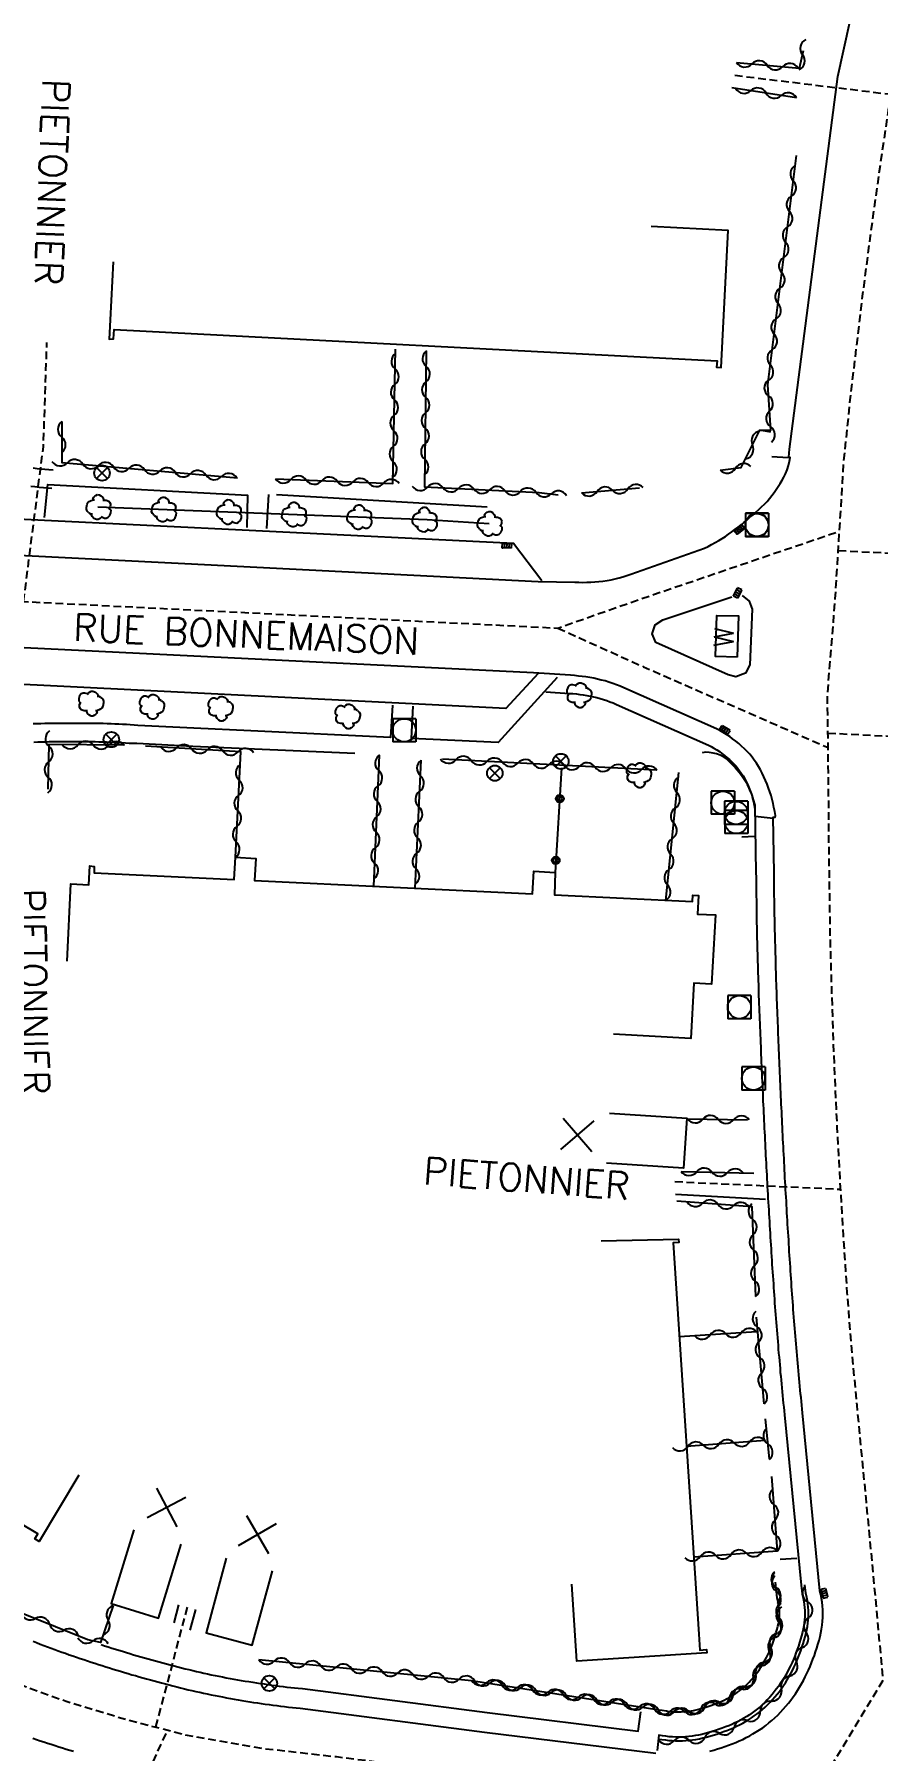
# Model space of a CAD drawing. Header units: millimetres. Extents: x 79000 to 80002, y 144000 to 145000.
# Drawn here: x 79282.9 to 79337.4, y 144671.1 to 144782 of the extents above; entities that cross this region are included whole.
import ezdxf
from ezdxf.enums import TextEntityAlignment as Align

# ---------------------------------------------------------------- set-up
doc = ezdxf.new("R2010")
doc.units = ezdxf.units.MM
doc.linetypes.add('DASHED', pattern=[0.75, 0.5, -0.25])
doc.layers.get('0').update_dxf_attribs({"linetype": 'CONTINUOUS'})
for name, color, linetype in [('W0001', 6, 'DASHED'), ('W0008', 7, 'CONTINUOUS'), ('W0100', 7, 'CONTINUOUS'), ('W0300', 7, 'CONTINUOUS'), ('W0302', 3, 'CONTINUOUS'), ('W0310', 3, 'CONTINUOUS'), ('W0322', 7, 'CONTINUOUS'), ('W0400', 7, 'CONTINUOUS'), ('W0420', 7, 'CONTINUOUS'), ('W0469', 7, 'CONTINUOUS'), ('W0984', 7, 'CONTINUOUS'), ('W0989', 7, 'CONTINUOUS'), ('W0991', 7, 'CONTINUOUS')]:
    doc.layers.add(name, color=color, linetype=linetype)
doc.styles.get("Standard").update_dxf_attribs({"font": 'romans.shx', "width": 0.85})

# ---------------------------------------------------------------- blocks, each defined once
blk = doc.blocks.new('T400')
for p, q in [((-0.15, 0.3), (0.15, 0.3)), ((-0.15, -0.25), (-0.15, 0.3)), ((-0.15, 0.15), (0.15, 0.15)), ((-0.15, 0), (0.15, 0)), ((0.15, 0.3), (0.15, -0.25)), ((-0.15, -0.15), (0.15, -0.15)), ((-0.15, -0.25), (-0.15, -0.3)), ((-0.15, -0.3), (0.15, -0.3)), ((0.15, -0.3), (0.15, -0.25))]:
    blk.add_line(p, q)
blk = doc.blocks.new('T420')
for p, q in [((0.75, 0.75), (-0.75, 0.75)), ((-0.75, 0.75), (-0.75, -0.75)), ((0.75, 0.75), (0.75, -0.75)), ((0.75, -0.75), (-0.75, -0.75))]:
    blk.add_line(p, q)
blk.add_ellipse((0, 0), major_axis=(-0.53, 0.53), ratio=1, start_param=3.926991, end_param=10.210176)
blk = doc.blocks.new('T300')
for p, q in [((-0.8, 0.51), (-0.86, 0.34)), ((-0.86, 0.34), (-0.86, 0.17)), ((-0.86, 0.17), (-0.74, 0.06)), ((-0.69, 0.63), (-0.8, 0.51)), ((-0.8, -0.06), (-0.74, 0.06)), ((-0.74, 0.06), (-0.69, 0.11)), ((-0.57, 0.69), (-0.69, 0.63)), ((-0.46, 0.69), (-0.57, 0.69)), ((-0.29, 0.63), (-0.46, 0.69)), ((-0.29, 0.63), (-0.17, 0.74)), ((-0.23, 0.57), (-0.29, 0.63)), ((-0.17, 0.74), (-0.06, 0.8)), ((-0.06, 0.8), (0.06, 0.8)), ((0.06, 0.8), (0.23, 0.74)), ((0.23, 0.74), (0.34, 0.63)), ((0.34, 0.63), (0.4, 0.51)), ((0.46, 0.46), (0.34, 0.46)), ((0.4, 0.51), (0.4, 0.46)), ((0.57, 0.4), (0.46, 0.46)), ((0.57, 0.4), (0.69, 0.29)), ((0.69, 0.29), (0.74, 0.17)), ((0.74, 0.06), (0.69, -0.17)), ((0.74, 0.17), (0.74, 0.06)), ((-0.8, -0.17), (-0.8, -0.06)), ((-0.8, -0.23), (-0.8, -0.17)), ((-0.74, -0.34), (-0.8, -0.23)), ((-0.69, -0.4), (-0.74, -0.34)), ((-0.51, -0.46), (-0.69, -0.4)), ((-0.4, -0.46), (-0.51, -0.46)), ((-0.4, -0.46), (-0.34, -0.46)), ((-0.34, -0.46), (-0.34, -0.4)), ((-0.34, -0.51), (-0.34, -0.46)), ((-0.29, -0.63), (-0.34, -0.51)), ((-0.17, -0.74), (-0.29, -0.63)), ((-0.06, -0.8), (-0.17, -0.74)), ((0.06, -0.8), (-0.06, -0.8)), ((0.17, -0.74), (0.06, -0.8)), ((0.23, -0.69), (0.17, -0.74)), ((0.29, -0.46), (0.23, -0.46)), ((0.29, -0.63), (0.23, -0.69)), ((0.46, -0.4), (0.29, -0.46)), ((0.34, -0.51), (0.29, -0.63)), ((0.34, -0.51), (0.34, -0.46)), ((0.57, -0.34), (0.46, -0.4)), ((0.63, -0.29), (0.57, -0.34)), ((0.69, -0.17), (0.63, -0.29))]:
    blk.add_line(p, q)
blk = doc.blocks.new('t310o')
at = {"color": 0, "linetype": 'Continuous'}
for centre, start, end in [((-0.5, 0.38), 216.8699, 323.1304), ((0.5, -0.37), 36.8699, 143.1303)]:
    blk.add_arc(centre, 0.625, start, end, dxfattribs=at)
blk = doc.blocks.new('t322o')
at = {"color": 0, "linetype": 'Continuous'}
for radius in [0.25, 0.15]:
    blk.add_circle((0, 0), radius, dxfattribs=at)
blk = doc.blocks.new('t991o')
at = {"color": 0, "linetype": 'Continuous'}
for p, q in [((-1, 1), (1, -1)), ((-1, -1), (1, 1))]:
    blk.add_line(p, q, dxfattribs=at)
blk = doc.blocks.new('T469')
at = {"color": 0, "linetype": 'Continuous', "flags": 128}
for points in [[(-0.35, 0.35), (0.35, -0.35)], [(-0.35, -0.35), (0.35, 0.35)]]:
    blk.add_lwpolyline(points, dxfattribs=at)
at = {"color": 0, "linetype": 'Continuous'}
blk.add_circle((0, 0), 0.5, dxfattribs=at)

msp = doc.modelspace()

# ---------------------------------------------------------------- linework, layer by layer
at = {"layer": 'W0001', "flags": 128}
for points in [[(79332.55, 144666.84), (79302.42, 144670.69), (79297.67, 144671.22), (79292.64, 144672.11), (79288.87, 144673.08), (79284.94, 144674.27), (79281.65, 144675.47), (79277.13, 144677.44), (79273.36, 144679.48), (79268.93, 144682.32), (79264.32, 144685.59), (79261.35, 144687.92), (79259.1, 144689.88), (79256.87, 144691.99), (79254.14, 144694.82), (79251.93, 144697.77), (79250.84, 144699.29), (79249.49, 144701.21), (79247.09, 144705.63), (79245.5, 144708.74), (79244.31, 144711.27), (79243.29, 144713.6), (79241.87, 144717.02), (79240.58, 144720.4), (79239.5, 144723.53), (79238.72, 144726.04), (79237.77, 144729.69), (79237.1, 144734.04), (79236.6, 144737.91), (79236.29, 144741.6), (79236.31, 144748.15), (79236.83, 144755.13), (79237.74, 144759.95), (79240.23, 144768.73), (79243.23, 144776.11), (79246.73, 144783.05), (79250.17, 144788.94), (79255.44, 144795.68), (79261.07, 144800.67), (79265.38, 144803.61), (79268.8, 144805.68), (79273, 144807.93), (79278.29, 144810.45), (79283.18, 144812.42), (79286.99, 144813.67), (79289.96, 144814.49), (79293.56, 144815.35), (79296.29, 144815.88), (79300.04, 144816.46), (79303.15, 144816.83), (79310.09, 144817.55)], [(79347.16, 144651.29), (79347.56, 144646.41), (79347.56, 144646.33), (79347.55, 144646.13), (79347.55, 144645.93), (79347.54, 144645.74), (79347.53, 144645.54), (79347.51, 144645.35), (79347.49, 144645.15), (79347.47, 144644.96), (79347.45, 144644.76), (79347.42, 144644.57), (79347.39, 144644.37), (79347.35, 144644.17), (79347.31, 144643.96), (79347.27, 144643.74), (79347.23, 144643.54), (79347.19, 144643.34), (79347.14, 144643.16), (79347.1, 144642.99), (79347.05, 144642.83), (79347.01, 144642.68), (79346.96, 144642.54), (79346.91, 144642.4), (79346.86, 144642.28), (79346.81, 144642.16), (79346.74, 144642.02), (79346.67, 144641.88), (79346.6, 144641.74), (79346.52, 144641.61), (79346.44, 144641.48), (79346.35, 144641.35), (79346.26, 144641.22), (79346.17, 144641.09), (79346.07, 144640.97), (79345.97, 144640.85), (79345.87, 144640.73), (79345.65, 144640.49), (79344.34, 144638.86), (79344.18, 144638.67), (79343.95, 144638.38), (79343.72, 144638.07), (79343.51, 144637.76), (79343.31, 144637.45), (79343.12, 144637.12), (79342.94, 144636.79), (79342.78, 144636.45), (79342.63, 144636.1), (79342.49, 144635.75), (79342.36, 144635.39), (79342.25, 144635.03), (79342.14, 144634.63), (79342.06, 144634.23), (79341.98, 144633.81), (79341.93, 144633.4), (79341.85, 144632.35), (79341.71, 144632.95), (79341.61, 144633.31), (79341.49, 144633.67), (79341.37, 144634.02), (79341.23, 144634.37), (79341.08, 144634.71), (79340.91, 144635.05), (79340.74, 144635.38), (79340.55, 144635.7), (79340.35, 144636.01), (79340.15, 144636.32), (79339.93, 144636.61), (79339.71, 144636.9), (79339.47, 144637.18), (79339.22, 144637.46), (79338.97, 144637.72), (79338.71, 144637.98), (79338.43, 144638.23), (79338.25, 144638.38), (79336.81, 144639.71), (79336.64, 144639.87), (79336.5, 144640), (79336.36, 144640.14), (79336.22, 144640.28), (79336.09, 144640.42), (79335.96, 144640.57), (79335.83, 144640.71), (79335.71, 144640.86), (79335.58, 144641.01), (79335.46, 144641.17), (79335.35, 144641.32), (79335.23, 144641.49), (79335.11, 144641.65), (79335, 144641.82), (79334.89, 144641.99), (79334.79, 144642.15), (79334.69, 144642.31), (79334.6, 144642.46), (79334.52, 144642.62), (79334.44, 144642.77), (79334.37, 144642.91), (79334.3, 144643.06), (79334.24, 144643.2), (79334.19, 144643.34), (79334.13, 144643.49), (79334.09, 144643.63), (79334.04, 144643.78), (79334, 144643.93), (79333.96, 144644.08), (79333.93, 144644.23), (79333.9, 144644.39), (79333.87, 144644.54), (79333.85, 144644.69), (79333.83, 144644.85), (79333.81, 144645), (79333.79, 144645.25), (79332.35, 144659.53), (79332.36, 144665.3), (79332.5, 144666.68), (79332.77, 144667.47), (79333.07, 144667.97), (79333.61, 144668.81), (79337.74, 144675.65), (79337.11, 144682.43), (79336.63, 144687.43), (79336.05, 144693.43), (79335.67, 144697.46), (79335.42, 144700.71), (79335.17, 144704.4), (79334.96, 144707.9), (79334.77, 144711.4), (79334.52, 144716.97), (79334.32, 144723.66), (79334.22, 144730.77), (79334.22, 144732.12), (79334.14, 144739.35), (79334.64, 144745.54), (79335.19, 144754.35), (79335.61, 144758.41), (79336.41, 144765.11), (79336.92, 144769.02), (79337.56, 144773.62), (79338.19, 144777.84), (79338.87, 144781.38), (79340.12, 144787.09), (79341.61, 144793.03)], [(79328.16, 144779.39), (79338.25, 144778.16)], [(79282.19, 144745.37), (79283.47, 144755.38), (79283.7, 144762.12)], [(79236.31, 144747.65), (79316.71, 144743.66), (79322.9, 144745.83), (79334.92, 144749.92)], [(79334.17, 144736.87), (79370.04, 144735.12), (79371.41, 144735.08), (79373, 144735.5), (79374.08, 144736.1), (79375.2, 144737.06), (79376.01, 144738.1), (79376.45, 144739.05), (79376.72, 144740.25), (79376.76, 144741.09), (79376.63, 144742.2), (79376.24, 144743.36), (79375.69, 144744.36), (79374.86, 144745.34), (79373.68, 144746.14), (79372.48, 144746.58), (79371.03, 144746.88), (79369.51, 144746.92), (79334.84, 144748.65)], [(79316.71, 144743.66), (79322.24, 144741.16), (79334.18, 144735.93)], [(79324.28, 144707.88), (79334.99, 144707.39)], [(79292.76, 144680.37), (79290.71, 144672.6)], [(79283.95, 144656.09), (79291.49, 144672.4)]]:
    msp.add_lwpolyline(points, dxfattribs=at)
at = {"layer": 'W0008', "flags": 128}
for points in [[(79246.67, 144750.13), (79292.6, 144747.84), (79315.44, 144746.67), (79317.81, 144746.63), (79318.07, 144746.62), (79318.33, 144746.61), (79318.59, 144746.62), (79318.85, 144746.63), (79319.11, 144746.64), (79319.37, 144746.67), (79319.63, 144746.7), (79319.89, 144746.74), (79320.15, 144746.78), (79320.41, 144746.84), (79320.67, 144746.9), (79320.92, 144746.97), (79321.17, 144747.06), (79321.42, 144747.15), (79326.18, 144748.82), (79326.42, 144748.93), (79326.65, 144749.05), (79326.89, 144749.18), (79327.11, 144749.31), (79327.33, 144749.44), (79327.54, 144749.58), (79327.75, 144749.73), (79327.95, 144749.88), (79328.16, 144750.03), (79328.36, 144750.18), (79328.55, 144750.34), (79328.75, 144750.5), (79328.94, 144750.66), (79329.13, 144750.82), (79329.33, 144750.98), (79329.51, 144751.15), (79329.7, 144751.32), (79329.88, 144751.49), (79330.06, 144751.67), (79330.23, 144751.85), (79330.4, 144752.04), (79330.55, 144752.23), (79330.69, 144752.42), (79330.83, 144752.61), (79330.96, 144752.8), (79331.08, 144753), (79331.2, 144753.21), (79331.31, 144753.42), (79331.42, 144753.63), (79331.53, 144753.89), (79331.62, 144754.17), (79331.69, 144754.45), (79331.73, 144754.69), (79331.64, 144754.7), (79331.68, 144755.22), (79334.81, 144779.31), (79337.13, 144789.86)], [(79330.48, 144756.33), (79329.77, 144756.44)], [(79284.09, 144753.86), (79283.83, 144753.88), (79283.57, 144753.9), (79283.32, 144753.93), (79283.06, 144753.96), (79282.8, 144753.99)], [(79331.6, 144754.67), (79330.54, 144754.72)], [(79282.65, 144752.83), (79282.92, 144752.8), (79283.2, 144752.77), (79283.47, 144752.75), (79283.74, 144752.72), (79284.01, 144752.7)], [(79283.55, 144750.8), (79283.75, 144752.93), (79296.66, 144752.24), (79296.62, 144750.15)], [(79248.69, 144752.35), (79283.1, 144750.66), (79297.19, 144749.96), (79313.84, 144749.14), (79315.67, 144746.74)], [(79297.91, 144750.1), (79298.04, 144752.29)], [(79298.54, 144752.29), (79312.15, 144751.49)], [(79328.62, 144745.77), (79329.07, 144745.4), (79329.26, 144744.88), (79329.13, 144741.29), (79328.84, 144740.75), (79328.22, 144740.51), (79327.73, 144740.64), (79323.05, 144742.72), (79322.8, 144743.29), (79323.01, 144743.87), (79323.5, 144744.2), (79327.96, 144745.67)], [(79326.54, 144671.07), (79326.79, 144671.14), (79327.03, 144671.21), (79327.27, 144671.29), (79327.51, 144671.37), (79327.74, 144671.45), (79327.98, 144671.54), (79328.21, 144671.63), (79328.44, 144671.73), (79328.66, 144671.83), (79328.89, 144671.94), (79329.11, 144672.06), (79329.32, 144672.18), (79329.53, 144672.31), (79329.74, 144672.44), (79329.95, 144672.58), (79330.15, 144672.73), (79330.35, 144672.89), (79330.55, 144673.05), (79330.74, 144673.22), (79330.92, 144673.4), (79331.1, 144673.58), (79331.28, 144673.77), (79331.45, 144673.97), (79331.61, 144674.17), (79331.77, 144674.37), (79331.92, 144674.57), (79332.06, 144674.78), (79332.2, 144674.99), (79332.33, 144675.2), (79332.46, 144675.42), (79332.58, 144675.63), (79332.7, 144675.86), (79332.81, 144676.08), (79332.91, 144676.31), (79333.02, 144676.54), (79333.11, 144676.77), (79333.2, 144677.01), (79333.29, 144677.25), (79333.37, 144677.49), (79333.45, 144677.73), (79333.52, 144677.97), (79333.59, 144678.22), (79333.66, 144678.47), (79333.71, 144678.72), (79333.76, 144678.96), (79333.8, 144679.21), (79333.82, 144679.46), (79333.84, 144679.71), (79333.84, 144679.95), (79333.84, 144680.2), (79333.82, 144680.45), (79333.79, 144680.69), (79333.76, 144680.94), (79333.71, 144681.19), (79333.65, 144681.43), (79332.53, 144692.93), (79332.5, 144693.18), (79332.48, 144693.42), (79332.45, 144693.67), (79332.43, 144693.92), (79332.4, 144694.17), (79332.38, 144694.41), (79332.35, 144694.66), (79332.33, 144694.91), (79332.31, 144695.16), (79332.28, 144695.4), (79332.26, 144695.65), (79332.24, 144695.9), (79332.22, 144696.15), (79332.19, 144696.39), (79332.17, 144696.64), (79332.15, 144696.89), (79332.13, 144697.14), (79332.11, 144697.39), (79332.09, 144697.63), (79332.07, 144697.88), (79332.05, 144698.13), (79332.03, 144698.38), (79332.01, 144698.63), (79331.99, 144698.87), (79331.97, 144699.12), (79331.95, 144699.37), (79331.93, 144699.62), (79331.91, 144699.87), (79331.89, 144700.11), (79331.88, 144700.36), (79331.86, 144700.61), (79331.84, 144700.86), (79331.82, 144701.11), (79331.81, 144701.36), (79331.79, 144701.61), (79331.77, 144701.86), (79331.75, 144702.11), (79331.74, 144702.36), (79331.72, 144702.61), (79331.71, 144702.86), (79331.69, 144703.11), (79331.67, 144703.36), (79331.66, 144703.61), (79331.64, 144703.86), (79331.63, 144704.11), (79331.61, 144704.36), (79331.59, 144704.61), (79331.58, 144704.86), (79331.56, 144705.12), (79331.55, 144705.37), (79331.53, 144705.62), (79331.52, 144705.87), (79331.51, 144706.12), (79331.49, 144706.37), (79331.48, 144706.62), (79331.46, 144706.87), (79331.45, 144707.12), (79331.43, 144707.37), (79331.42, 144707.62), (79331.41, 144707.87), (79331.39, 144708.12), (79331.38, 144708.38), (79331.37, 144708.63), (79331.35, 144708.88), (79331.34, 144709.13), (79331.33, 144709.38), (79331.31, 144709.63), (79331.3, 144709.88), (79331.29, 144710.13), (79331.27, 144710.38), (79331.26, 144710.63), (79331.25, 144710.88), (79331.24, 144711.13), (79331.23, 144711.39), (79331.21, 144711.64), (79331.2, 144711.89), (79331.19, 144712.14), (79331.18, 144712.39), (79331.17, 144712.64), (79331.15, 144712.89), (79331.14, 144713.14), (79331.13, 144713.39), (79331.12, 144713.64), (79331.11, 144713.89), (79331.1, 144714.15), (79331.09, 144714.4), (79331.08, 144714.65), (79331.06, 144714.9), (79331.05, 144715.15), (79331.04, 144715.4), (79331.03, 144715.65), (79331.02, 144715.9), (79331.01, 144716.15), (79331, 144716.4), (79330.99, 144716.65), (79330.98, 144716.91), (79330.97, 144717.16), (79330.96, 144717.41), (79330.95, 144717.66), (79330.94, 144717.91), (79330.93, 144718.16), (79330.92, 144718.41), (79330.91, 144718.66), (79330.9, 144718.91), (79330.89, 144719.16), (79330.88, 144719.42), (79330.87, 144719.66), (79330.87, 144719.91), (79330.86, 144720.16), (79330.85, 144720.41), (79330.84, 144720.65), (79330.83, 144720.9), (79330.82, 144721.15), (79330.82, 144721.4), (79330.81, 144721.64), (79330.8, 144721.89), (79330.79, 144722.14), (79330.79, 144722.39), (79330.78, 144722.63), (79330.77, 144722.88), (79330.77, 144723.13), (79330.76, 144723.38), (79330.76, 144723.62), (79330.75, 144723.87), (79330.74, 144724.12), (79330.74, 144724.37), (79330.73, 144724.61), (79330.73, 144724.86), (79330.72, 144725.11), (79330.72, 144725.36), (79330.72, 144725.6), (79330.71, 144725.85), (79330.71, 144726.1), (79330.7, 144726.35), (79330.7, 144726.59), (79330.7, 144726.84), (79330.69, 144727.09), (79330.69, 144727.34), (79330.69, 144727.58), (79330.69, 144727.83), (79330.62, 144731.43), (79330.76, 144731.44), (79330.77, 144731.55), (79330.73, 144731.81), (79330.68, 144732.07), (79330.62, 144732.32), (79330.56, 144732.57), (79330.49, 144732.83), (79330.41, 144733.07), (79330.32, 144733.32), (79330.23, 144733.57), (79330.13, 144733.81), (79330.03, 144734.05), (79329.91, 144734.29), (79329.8, 144734.5), (79329.68, 144734.72), (79329.55, 144734.92), (79329.41, 144735.12), (79329.27, 144735.32), (79329.11, 144735.5), (79328.94, 144735.68), (79328.77, 144735.86), (79328.59, 144736.03), (79328.4, 144736.19), (79328.21, 144736.35), (79328.01, 144736.5), (79327.82, 144736.64), (79327.61, 144736.78), (79327.4, 144736.91), (79327.19, 144737.03), (79326.97, 144737.15), (79320.97, 144739.8), (79320.74, 144739.9), (79320.5, 144739.99), (79320.26, 144740.08), (79320.01, 144740.16), (79319.77, 144740.24), (79319.52, 144740.3), (79319.27, 144740.36), (79319.03, 144740.41), (79318.78, 144740.46), (79318.53, 144740.5), (79318.29, 144740.53), (79318.04, 144740.56), (79317.79, 144740.59), (79317.54, 144740.61), (79315.13, 144740.77), (79246.22, 144744.14)], [(79315.44, 144740.72), (79313.36, 144738.47), (79247.97, 144741.71)], [(79316.67, 144740.46), (79312.85, 144736.27), (79307.26, 144736.53), (79307.36, 144738.61)], [(79306.02, 144738.68), (79305.9, 144736.59), (79296.87, 144737.02), (79293.18, 144737.19), (79289.58, 144737.37), (79289.33, 144737.39), (79289.08, 144737.4), (79288.83, 144737.42), (79288.58, 144737.43), (79288.34, 144737.44), (79288.09, 144737.45), (79287.84, 144737.46), (79287.59, 144737.47), (79287.34, 144737.48), (79287.09, 144737.48), (79286.84, 144737.49), (79286.59, 144737.49), (79286.34, 144737.5), (79286.09, 144737.5), (79285.85, 144737.5), (79285.59, 144737.5), (79285.34, 144737.5), (79285.08, 144737.5), (79284.83, 144737.5), (79284.58, 144737.5), (79284.32, 144737.5), (79284.07, 144737.49), (79283.81, 144737.49), (79283.56, 144737.48), (79283.31, 144737.47), (79283.05, 144737.47), (79282.8, 144737.46)], [(79282.85, 144736.29), (79283.1, 144736.3), (79283.34, 144736.3), (79283.59, 144736.31), (79283.84, 144736.32), (79284.09, 144736.32), (79284.34, 144736.33), (79284.59, 144736.33), (79284.84, 144736.33), (79285.09, 144736.33), (79285.34, 144736.33), (79285.59, 144736.33), (79285.84, 144736.33), (79286.08, 144736.33), (79286.33, 144736.33), (79286.57, 144736.32), (79286.82, 144736.32), (79287.06, 144736.31), (79287.31, 144736.31), (79287.55, 144736.3), (79287.8, 144736.29), (79288.04, 144736.28), (79288.28, 144736.27), (79288.53, 144736.26), (79288.77, 144736.25), (79289.02, 144736.23), (79289.26, 144736.22), (79289.51, 144736.21), (79293.12, 144736.02), (79303.59, 144735.58)], [(79330.62, 144731.35), (79329.46, 144731.48), (79329.47, 144731.71), (79329.46, 144731.95), (79329.42, 144732.18), (79329.38, 144732.42), (79329.32, 144732.65), (79329.26, 144732.88), (79329.17, 144733.1), (79329.08, 144733.32), (79328.97, 144733.54), (79328.85, 144733.74), (79328.72, 144733.94), (79328.58, 144734.13), (79328.43, 144734.32), (79328.27, 144734.5), (79328.12, 144734.69), (79327.96, 144734.87), (79327.79, 144735.04), (79327.62, 144735.2), (79327.42, 144735.34), (79327.2, 144735.45), (79326.97, 144735.53), (79326.74, 144735.58), (79326.5, 144735.62), (79326.27, 144735.63), (79326.04, 144735.59)], [(79329.43, 144730.19), (79328.61, 144730.15)], [(79330.13, 144706.72), (79324.32, 144707.05)], [(79331.09, 144683.47), (79332.16, 144683.55)], [(79292.2, 144680.52), (79291.9, 144679.37)], [(79292.96, 144678.89), (79293.31, 144680.23)], [(79282.8, 144678.17), (79283.03, 144678.08), (79283.27, 144677.99), (79283.5, 144677.9), (79283.73, 144677.81), (79283.97, 144677.72), (79284.2, 144677.64), (79284.43, 144677.55), (79284.67, 144677.47), (79284.9, 144677.39), (79285.14, 144677.3), (79285.37, 144677.22), (79285.61, 144677.14), (79285.85, 144677.06), (79286.08, 144676.98), (79286.32, 144676.9), (79286.56, 144676.82), (79286.79, 144676.75), (79287.03, 144676.67), (79287.27, 144676.6), (79287.51, 144676.52), (79287.74, 144676.45), (79287.98, 144676.37), (79288.22, 144676.3), (79288.46, 144676.23), (79288.7, 144676.16), (79288.94, 144676.09), (79289.18, 144676.01), (79289.42, 144675.95), (79289.66, 144675.88), (79289.9, 144675.81), (79290.14, 144675.74), (79290.38, 144675.67), (79290.62, 144675.61), (79290.86, 144675.54), (79291.1, 144675.48), (79291.35, 144675.41), (79291.59, 144675.35), (79291.84, 144675.28), (79292.09, 144675.22), (79292.33, 144675.16), (79292.58, 144675.1), (79292.82, 144675.04), (79293.07, 144674.98), (79293.32, 144674.93), (79293.57, 144674.87), (79293.81, 144674.82), (79294.06, 144674.77), (79294.31, 144674.71), (79294.56, 144674.66), (79294.8, 144674.61), (79295.05, 144674.57), (79295.3, 144674.52), (79295.55, 144674.47), (79295.8, 144674.43), (79296.05, 144674.39), (79296.3, 144674.34), (79296.55, 144674.3), (79296.8, 144674.26), (79297.05, 144674.22), (79297.3, 144674.18), (79297.55, 144674.15), (79297.8, 144674.11), (79298.05, 144674.08), (79298.3, 144674.04), (79298.55, 144674.01), (79298.8, 144673.98), (79299.06, 144673.95), (79299.31, 144673.92), (79299.56, 144673.89), (79299.81, 144673.87), (79300.07, 144673.84), (79311.98, 144672.3), (79323.04, 144670.94)], [(79287.21, 144677.95), (79287.42, 144677.88), (79287.65, 144677.81), (79287.89, 144677.73), (79288.12, 144677.66), (79288.35, 144677.59), (79288.59, 144677.52), (79288.83, 144677.44), (79289.06, 144677.37), (79289.3, 144677.3), (79289.53, 144677.23), (79289.77, 144677.17), (79290.01, 144677.1), (79290.24, 144677.03), (79290.48, 144676.96), (79290.72, 144676.9), (79290.96, 144676.83), (79291.19, 144676.77), (79291.43, 144676.7), (79291.67, 144676.64), (79291.91, 144676.58), (79292.15, 144676.51), (79292.39, 144676.45), (79292.63, 144676.39), (79292.87, 144676.34), (79293.12, 144676.28), (79293.36, 144676.22), (79293.6, 144676.17), (79293.84, 144676.11), (79294.08, 144676.06), (79294.32, 144676.01), (79294.56, 144675.96), (79294.81, 144675.91), (79295.05, 144675.86), (79295.29, 144675.81), (79295.54, 144675.77), (79295.78, 144675.72), (79296.02, 144675.68), (79296.26, 144675.64), (79296.51, 144675.6), (79296.75, 144675.56), (79297, 144675.52), (79297.24, 144675.48), (79297.49, 144675.44), (79297.73, 144675.41), (79297.98, 144675.37), (79298.22, 144675.34), (79298.47, 144675.3), (79298.71, 144675.27), (79298.96, 144675.24), (79299.2, 144675.21), (79299.45, 144675.19), (79299.7, 144675.16), (79299.94, 144675.13), (79300.21, 144675.11), (79312.14, 144673.56), (79321.9, 144672.36), (79322.08, 144673.61)], [(79285.42, 144671.04), (79285.18, 144671.11), (79284.94, 144671.18), (79284.7, 144671.26), (79284.46, 144671.33), (79284.22, 144671.41), (79283.98, 144671.49), (79283.74, 144671.56), (79283.5, 144671.64), (79283.26, 144671.72), (79283.03, 144671.8), (79282.79, 144671.88)]]:
    msp.add_lwpolyline(points, dxfattribs=at)
msp.add_lwpolyline([(79315.94, 144739.54), (79317.46, 144739.44), (79317.69, 144739.42), (79317.91, 144739.4), (79318.14, 144739.37), (79318.36, 144739.34), (79318.58, 144739.3), (79318.8, 144739.26), (79319.02, 144739.22), (79319.23, 144739.17), (79319.45, 144739.11), (79319.66, 144739.05), (79319.87, 144738.98), (79320.08, 144738.9), (79320.29, 144738.82), (79320.5, 144738.72), (79326.45, 144736.09), (79326.62, 144736.01), (79326.8, 144735.9), (79326.98, 144735.79), (79327.15, 144735.68), (79327.32, 144735.56), (79327.48, 144735.43), (79327.64, 144735.3), (79327.8, 144735.16), (79327.95, 144735.02), (79328.1, 144734.87), (79328.23, 144734.73), (79328.35, 144734.58), (79328.46, 144734.43), (79328.57, 144734.28), (79328.68, 144734.11), (79328.77, 144733.95), (79328.86, 144733.77), (79328.96, 144733.56), (79329.05, 144733.35), (79329.14, 144733.14), (79329.22, 144732.92), (79329.3, 144732.71), (79329.36, 144732.49), (79329.43, 144732.27), (79329.44, 144732.23), (79329.51, 144727.82), (79329.52, 144727.57, 0.000202), (79329.52, 144727.57), (79329.52, 144727.32, 0.000202), (79329.52, 144727.32), (79329.52, 144727.08, 0.000202), (79329.52, 144727.07), (79329.52, 144726.83, 0.000202), (79329.52, 144726.83), (79329.53, 144726.58, 0.000202), (79329.53, 144726.58), (79329.53, 144726.33, 0.000202), (79329.53, 144726.33), (79329.54, 144726.08, 0.000202), (79329.54, 144726.08), (79329.54, 144725.83, 0.000202), (79329.54, 144725.83), (79329.54, 144725.58, 0.000202), (79329.54, 144725.58), (79329.55, 144725.34, 0.000202), (79329.55, 144725.33), (79329.55, 144725.09, 0.000202), (79329.55, 144725.09), (79329.56, 144724.84, 0.000202), (79329.56, 144724.84), (79329.56, 144724.59, 0.000202), (79329.56, 144724.59), (79329.57, 144724.34, 0.000202), (79329.57, 144724.34), (79329.57, 144724.09, 0.000202), (79329.57, 144724.09), (79329.58, 144723.84, 0.000202), (79329.58, 144723.84), (79329.58, 144723.6, 0.000202), (79329.58, 144723.6), (79329.59, 144723.35, 0.000202), (79329.59, 144723.35), (79329.6, 144723.1, 0.000202), (79329.6, 144723.1), (79329.6, 144722.85, 0.000202), (79329.6, 144722.85), (79329.61, 144722.6, 0.000202), (79329.61, 144722.6), (79329.62, 144722.35, 0.000202), (79329.62, 144722.35), (79329.62, 144722.11, 0.000202), (79329.62, 144722.1), (79329.63, 144721.86, 0.000202), (79329.63, 144721.86), (79329.64, 144721.61, 0.000202), (79329.64, 144721.61), (79329.64, 144721.36, 0.000202), (79329.64, 144721.36), (79329.65, 144721.11, 0.000202), (79329.65, 144721.11), (79329.66, 144720.86, 0.000202), (79329.66, 144720.86), (79329.67, 144720.61, 0.000202), (79329.67, 144720.61), (79329.68, 144720.37, 0.000202), (79329.68, 144720.37), (79329.69, 144720.12, 0.000202), (79329.69, 144720.12), (79329.69, 144719.87, 0.000202), (79329.69, 144719.87), (79329.7, 144719.62, 0.000202), (79329.7, 144719.62), (79329.71, 144719.37, 0.000137), (79329.71, 144719.37), (79329.72, 144719.12, 0.000073), (79329.72, 144719.12), (79329.73, 144718.87, 0.000074), (79329.73, 144718.87), (79329.74, 144718.62, 0.000075), (79329.74, 144718.62), (79329.75, 144718.37, 0.000076), (79329.75, 144718.37), (79329.76, 144718.12, 0.000077), (79329.76, 144718.12), (79329.77, 144717.86, 0.000078), (79329.77, 144717.86), (79329.78, 144717.61, 0.000079), (79329.78, 144717.61), (79329.79, 144717.36, 0.00008), (79329.79, 144717.36), (79329.8, 144717.11, 0.000081), (79329.8, 144717.11), (79329.81, 144716.86, 0.000082), (79329.81, 144716.86), (79329.82, 144716.61, 0.000083), (79329.82, 144716.61), (79329.83, 144716.36, 0.000084), (79329.83, 144716.36), (79329.84, 144716.1, 0.000085), (79329.84, 144716.1), (79329.85, 144715.85, 0.000086), (79329.85, 144715.85), (79329.86, 144715.6, 0.000087), (79329.86, 144715.6), (79329.87, 144715.35, 0.000088), (79329.87, 144715.35), (79329.88, 144715.1, 0.000089), (79329.88, 144715.1), (79329.89, 144714.85, 0.00009), (79329.89, 144714.85), (79329.9, 144714.6, 0.000091), (79329.9, 144714.6), (79329.92, 144714.35, 0.000092), (79329.92, 144714.34), (79329.93, 144714.09, 0.000092), (79329.93, 144714.09), (79329.94, 144713.84, 0.000093), (79329.94, 144713.84), (79329.95, 144713.59, 0.000094), (79329.95, 144713.59), (79329.96, 144713.34, 0.000095), (79329.96, 144713.34), (79329.97, 144713.09, 0.000096), (79329.97, 144713.09), (79329.98, 144712.84, 0.000097), (79329.98, 144712.84), (79330, 144712.59, 0.000098), (79330, 144712.59), (79330.01, 144712.33, 0.000099), (79330.01, 144712.33), (79330.02, 144712.08, 0.0001), (79330.02, 144712.08), (79330.03, 144711.83, 0.000101), (79330.03, 144711.83), (79330.04, 144711.58, 0.000102), (79330.04, 144711.58), (79330.05, 144711.33, 0.000103), (79330.05, 144711.33), (79330.07, 144711.08, 0.000104), (79330.07, 144711.08), (79330.08, 144710.83, 0.000105), (79330.08, 144710.83), (79330.09, 144710.57, 0.000106), (79330.09, 144710.57), (79330.1, 144710.32, 0.000107), (79330.1, 144710.32), (79330.12, 144710.07, 0.000108), (79330.12, 144710.07), (79330.13, 144709.82, 0.000109), (79330.13, 144709.82), (79330.14, 144709.57, 0.00011), (79330.14, 144709.57), (79330.16, 144709.32, 0.000111), (79330.16, 144709.32), (79330.17, 144709.07, 0.000112), (79330.17, 144709.07), (79330.18, 144708.82, 0.000113), (79330.18, 144708.81), (79330.2, 144708.56, 0.000114), (79330.2, 144708.56), (79330.21, 144708.31, 0.000115), (79330.21, 144708.31), (79330.22, 144708.06, 0.000116), (79330.22, 144708.06), (79330.24, 144707.81, 0.000117), (79330.24, 144707.81), (79330.25, 144707.56, 0.000118), (79330.25, 144707.56), (79330.26, 144707.31, 0.000119), (79330.26, 144707.31), (79330.28, 144707.06, 0.00012), (79330.28, 144707.06), (79330.29, 144706.8, 0.000121), (79330.29, 144706.8), (79330.31, 144706.55, 0.000122), (79330.31, 144706.55), (79330.32, 144706.3, 0.000123), (79330.32, 144706.3), (79330.34, 144706.05, 0.000124), (79330.34, 144706.05), (79330.35, 144705.8, 0.000125), (79330.35, 144705.8), (79330.36, 144705.55, 0.000126), (79330.36, 144705.55), (79330.38, 144705.3, 0.000127), (79330.38, 144705.3), (79330.39, 144705.05, 0.000128), (79330.39, 144705.04), (79330.41, 144704.79, 0.000129), (79330.41, 144704.79), (79330.43, 144704.54, 0.00013), (79330.43, 144704.54), (79330.44, 144704.29, 0.000131), (79330.44, 144704.29), (79330.46, 144704.04, 0.000132), (79330.46, 144704.04), (79330.47, 144703.79, 0.000133), (79330.47, 144703.79), (79330.49, 144703.54, 0.000134), (79330.49, 144703.54), (79330.5, 144703.29, 0.000135), (79330.5, 144703.29), (79330.52, 144703.04, 0.000136), (79330.52, 144703.03), (79330.54, 144702.78, 0.000137), (79330.54, 144702.78), (79330.55, 144702.53, 0.000138), (79330.55, 144702.53), (79330.57, 144702.28, 0.000139), (79330.57, 144702.28), (79330.59, 144702.03, 0.00014), (79330.59, 144702.03), (79330.6, 144701.78, 0.000141), (79330.6, 144701.78), (79330.62, 144701.53, 0.000142), (79330.62, 144701.53), (79330.64, 144701.28, 0.000197), (79330.64, 144701.28), (79330.65, 144701.03), (79330.67, 144700.78), (79330.69, 144700.53), (79330.71, 144700.28), (79330.72, 144700.03), (79330.74, 144699.78), (79330.76, 144699.53), (79330.78, 144699.28), (79330.8, 144699.03), (79330.82, 144698.78), (79330.84, 144698.53), (79330.86, 144698.28), (79330.88, 144698.04), (79330.9, 144697.79), (79330.92, 144697.54), (79330.94, 144697.29), (79330.96, 144697.04), (79330.98, 144696.79), (79331.01, 144696.54), (79331.03, 144696.29), (79331.05, 144696.04), (79331.07, 144695.79), (79331.09, 144695.54), (79331.12, 144695.3), (79331.14, 144695.05), (79331.16, 144694.8), (79331.19, 144694.55), (79331.21, 144694.3), (79331.24, 144694.05), (79331.26, 144693.8), (79331.28, 144693.55), (79331.31, 144693.31), (79331.33, 144693.06), (79331.36, 144692.81), (79332.44, 144681.8), (79332.5, 144681.24), (79332.56, 144680.95), (79332.6, 144680.75), (79332.63, 144680.55), (79332.65, 144680.35), (79332.67, 144680.15), (79332.67, 144679.95), (79332.67, 144679.75), (79332.65, 144679.56), (79332.63, 144679.36), (79332.6, 144679.16), (79332.57, 144678.96), (79332.52, 144678.75), (79332.46, 144678.53), (79332.4, 144678.3), (79332.33, 144678.08), (79332.26, 144677.85), (79332.18, 144677.63), (79332.1, 144677.42), (79332.02, 144677.21), (79331.94, 144677), (79331.85, 144676.79), (79331.75, 144676.59), (79331.65, 144676.39), (79331.55, 144676.19), (79331.44, 144676), (79331.33, 144675.81), (79331.21, 144675.62), (79331.09, 144675.43), (79330.97, 144675.25), (79330.83, 144675.07), (79330.7, 144674.9), (79330.56, 144674.73), (79330.41, 144674.56), (79330.25, 144674.39), (79330.1, 144674.23), (79329.94, 144674.08), (79329.78, 144673.94), (79329.61, 144673.8), (79329.45, 144673.67), (79329.27, 144673.54), (79329.1, 144673.42), (79328.92, 144673.3), (79328.73, 144673.19), (79328.55, 144673.09), (79328.36, 144672.99), (79328.16, 144672.89), (79327.96, 144672.8), (79327.76, 144672.71), (79327.55, 144672.63), (79327.34, 144672.55), (79327.13, 144672.48), (79326.91, 144672.4), (79326.69, 144672.33), (79326.46, 144672.27), (79326.24, 144672.21), (79326.02, 144672.15), (79325.81, 144672.1), (79325.6, 144672.07), (79325.39, 144672.03), (79325.18, 144672.01), (79324.96, 144671.99), (79324.75, 144671.98), (79324.54, 144671.97), (79324.33, 144671.98), (79324.12, 144671.99), (79323.9, 144672), (79323.69, 144672.03), (79323.47, 144672.06), (79323.24, 144672.1), (79323.13, 144671.1)], format="xyb", dxfattribs=at)
at = {"layer": 'W0100', "flags": 128}
for points in [[(79287.97, 144767.33), (79287.71, 144762.34), (79288.01, 144762.36), (79288.04, 144762.96), (79327, 144760.93), (79326.97, 144760.53), (79327.27, 144760.51), (79327.73, 144769.35), (79322.74, 144769.62)], [(79285, 144722.12), (79285.24, 144727.12), (79286.41, 144727.06), (79286.47, 144728.28), (79286.76, 144728.24), (79286.75, 144727.84), (79295.8, 144727.41), (79295.88, 144728.84), (79297.2, 144728.76), (79297.12, 144727.35), (79315.08, 144726.48), (79315.16, 144727.94), (79316.53, 144727.86), (79316.49, 144726.41), (79325.42, 144725.98), (79325.44, 144726.4), (79325.8, 144726.38), (79325.74, 144725.17), (79326.9, 144725.12), (79326.65, 144720.64), (79325.5, 144720.7), (79325.3, 144717.13), (79320.31, 144717.4)], [(79320.06, 144712.3), (79325.05, 144711.97), (79324.84, 144708.75), (79319.85, 144709.08)], [(79319.52, 144704.05), (79324.52, 144704.17), (79324.53, 144703.94), (79324.17, 144703.93), (79325.82, 144678.63), (79325.89, 144677.6), (79326.33, 144677.63), (79326.34, 144677.42), (79317.94, 144676.88), (79317.62, 144681.87)], [(79285.76, 144688.9), (79283.19, 144684.61), (79282.92, 144684.8), (79283.1, 144685.11), (79267.41, 144694.47), (79266.65, 144694.91), (79266.46, 144694.58), (79266.13, 144694.77), (79268.69, 144699.07)], [(79289.31, 144685.38), (79287.84, 144680.6), (79290.9, 144679.66), (79292.37, 144684.44)], [(79295.29, 144683.54), (79293.99, 144678.71), (79296.97, 144677.91), (79298.27, 144682.73)]]:
    msp.add_lwpolyline(points, dxfattribs=at)
msp.add_lwpolyline([(79328.3, 144741.77), (79326.91, 144741.82), (79326.99, 144744.48), (79328.38, 144744.44)], close=True, dxfattribs=at)
at = {"layer": 'W0302', "flags": 128}
msp.add_lwpolyline([(79312.27, 144750.4), (79308.27, 144750.66), (79286.99, 144751.48)], dxfattribs=at)
at = {"layer": 'W0310', "flags": 128}
for points in [[(79328.25, 144780.21), (79332.33, 144779.84), (79332.58, 144780.99)], [(79332.14, 144777.94), (79327.95, 144778.58)], [(79327.21, 144753.87), (79328.56, 144754.03), (79329.77, 144756.44), (79330.48, 144756.44), (79330.29, 144759.37), (79332.14, 144774.21)], [(79298.46, 144753.3), (79306.05, 144753.01), (79306.22, 144761.68)], [(79308.21, 144761.57), (79308.09, 144752.78), (79315.5, 144752.42), (79316.73, 144752.27)], [(79284.65, 144757), (79284.65, 144754.37), (79296.02, 144753.36)], [(79318.25, 144752.39), (79322, 144752.72)], [(79288.7, 144736.08), (79283.83, 144736.13), (79283.76, 144733.25)], [(79295.88, 144728.84), (79296.22, 144735.66), (79290.07, 144736.03)], [(79305.17, 144735.45), (79305.17, 144735.45), (79304.81, 144726.98)], [(79307.87, 144735.11), (79307.48, 144726.85)], [(79323.12, 144734.47), (79309.26, 144735.19)], [(79323.7, 144726.06), (79324.54, 144734.32)], [(79325.08, 144711.93), (79328.96, 144711.87)], [(79324.68, 144708.53), (79329.38, 144708.43)], [(79329.5, 144700.46), (79329.27, 144706.24), (79324.41, 144706.62)], [(79330.05, 144693.51), (79329.54, 144699.12)], [(79329.55, 144698.18), (79324.57, 144697.85)], [(79330.4, 144689.93), (79330.13, 144692.55)], [(79330.11, 144691.14), (79325.03, 144690.76)], [(79325.5, 144683.62), (79330.9, 144684.02), (79330.54, 144688.82)], [(79297.4, 144676.98), (79311.13, 144675.64), (79323.26, 144673.74), (79323.45, 144673.72), (79323.73, 144673.67), (79323.89, 144673.64), (79324.05, 144673.63), (79324.21, 144673.61), (79324.37, 144673.61), (79324.53, 144673.61), (79324.69, 144673.61), (79324.85, 144673.62), (79325.01, 144673.63), (79325.17, 144673.65), (79325.33, 144673.67), (79325.49, 144673.7), (79325.65, 144673.74), (79325.82, 144673.78), (79326.02, 144673.84), (79326.21, 144673.89), (79326.41, 144673.96), (79326.6, 144674.02), (79326.78, 144674.08), (79326.96, 144674.15), (79327.13, 144674.22), (79327.3, 144674.29), (79327.46, 144674.37), (79327.62, 144674.44), (79327.77, 144674.52), (79327.92, 144674.61), (79328.06, 144674.69), (79328.2, 144674.78), (79328.33, 144674.87), (79328.46, 144674.97), (79328.59, 144675.07), (79328.71, 144675.17), (79328.83, 144675.28), (79328.95, 144675.39), (79329.07, 144675.52), (79329.19, 144675.65), (79329.31, 144675.78), (79329.43, 144675.92), (79329.53, 144676.06), (79329.64, 144676.2), (79329.74, 144676.35), (79329.84, 144676.5), (79329.93, 144676.65), (79330.03, 144676.81), (79330.11, 144676.96), (79330.2, 144677.13), (79330.28, 144677.29), (79330.36, 144677.46), (79330.43, 144677.63), (79330.51, 144677.81), (79330.58, 144677.99), (79330.64, 144678.18), (79330.71, 144678.36), (79330.77, 144678.56), (79330.83, 144678.75), (79330.88, 144678.95), (79330.93, 144679.14), (79330.97, 144679.29), (79330.99, 144679.43), (79331.01, 144679.56), (79331.03, 144679.69), (79331.03, 144679.82), (79331.04, 144679.95), (79331.03, 144680.08), (79331.03, 144680.21), (79331.01, 144680.34), (79330.99, 144680.47), (79330.97, 144680.61), (79330.88, 144680.98), (79330.78, 144681.99)], [(79323.24, 144671.85), (79323.44, 144671.82), (79323.66, 144671.79), (79323.88, 144671.76), (79324.1, 144671.75), (79324.32, 144671.74), (79324.54, 144671.73), (79324.76, 144671.74), (79324.98, 144671.75), (79325.2, 144671.77), (79325.42, 144671.79), (79325.64, 144671.83), (79325.86, 144671.87), (79326.08, 144671.92), (79326.3, 144671.97), (79326.53, 144672.04), (79326.76, 144672.1), (79326.98, 144672.17), (79327.2, 144672.25), (79327.42, 144672.33), (79327.64, 144672.41), (79327.85, 144672.49), (79328.06, 144672.58), (79328.26, 144672.68), (79328.46, 144672.77), (79328.66, 144672.88), (79328.85, 144672.99), (79329.04, 144673.1), (79329.23, 144673.22), (79329.41, 144673.34), (79329.59, 144673.47), (79329.76, 144673.61), (79329.94, 144673.75), (79330.1, 144673.9), (79330.27, 144674.06), (79330.43, 144674.23), (79330.59, 144674.4), (79330.74, 144674.57), (79330.89, 144674.75), (79331.03, 144674.93), (79331.16, 144675.11), (79331.29, 144675.3), (79331.42, 144675.49), (79331.54, 144675.68), (79331.65, 144675.88), (79331.76, 144676.08), (79331.87, 144676.28), (79331.97, 144676.48), (79332.07, 144676.69), (79332.16, 144676.9), (79332.25, 144677.12), (79332.33, 144677.33), (79332.41, 144677.55), (79332.49, 144677.78), (79332.56, 144678), (79332.63, 144678.23), (79332.69, 144678.46), (79332.75, 144678.69), (79332.8, 144678.91), (79332.84, 144679.12), (79332.87, 144679.33), (79332.89, 144679.54), (79332.91, 144679.74), (79332.91, 144679.95), (79332.91, 144680.16), (79332.89, 144680.37), (79332.87, 144680.58), (79332.84, 144680.79), (79332.8, 144681), (79332.73, 144681.28), (79332.68, 144681.82)], [(79287.97, 144680.48), (79287.15, 144678.1), (79286.34, 144678.27), (79282.16, 144679.95)]]:
    msp.add_lwpolyline(points, dxfattribs=at)
at = {"layer": 'W0322', "flags": 128}
msp.add_lwpolyline([(79316.96, 144734.62), (79316.53, 144727.86)], dxfattribs=at)

# ---------------------------------------------------------------- block references
at = {"layer": 'W0300'}
for p, rotation in [((79286.99, 144751.48), 177.7916447314112), ((79291.21, 144751.32), 177.7916447314112), ((79295.42, 144751.16), 177.7916447314112), ((79299.63, 144751), 177.7916447314112), ((79303.85, 144750.83), 177.7916447314112), ((79308.06, 144750.67), 177.7916447314112), ((79312.27, 144750.4), 176.30022498172)]:
    msp.add_blockref('T300', p, dxfattribs=dict(at, rotation=rotation))
for p in [(79286.61, 144738.77), (79318.15, 144739.31), (79290.54, 144738.56), (79294.98, 144738.44), (79303.19, 144737.94), (79322.01, 144734.14)]:
    msp.add_blockref('T300', p, dxfattribs=at)
at = {"layer": 'W0310'}
for p, rotation in [((79332.53, 144780.72), 77.67159014355823), ((79329.25, 144780.12), 354.8113034042503), ((79331.24, 144779.94), 354.8113034042503), ((79329.18, 144778.4), 171.3120144346713), ((79331.15, 144778.09), 171.3120144346713), ((79331.93, 144772.57), 82.9158773641147), ((79331.69, 144770.58), 82.9158773641147), ((79331.44, 144768.6), 82.9158773641147), ((79331.19, 144766.62), 82.9158773641147), ((79330.95, 144764.63), 82.9158773641147), ((79330.7, 144762.65), 82.9158773641147), ((79330.45, 144760.66), 82.9158773641147), ((79306.2, 144760.41), 88.86113809679426), ((79308.2, 144760.57), 269.1981131298766), ((79306.16, 144758.41), 88.86113809679426), ((79308.17, 144758.57), 269.1981131298766), ((79330.34, 144758.67), 93.54700524296194), ((79306.12, 144756.41), 88.86113809679426), ((79308.14, 144756.57), 269.1981131298766), ((79330.46, 144756.68), 93.54700524296194), ((79284.65, 144756), 270.0409588153381), ((79329.3, 144755.49), 63.25483371586139), ((79306.08, 144754.41), 88.86113809679426), ((79308.11, 144754.57), 269.1981131298766), ((79285.02, 144754.34), 354.8937873849019), ((79287.01, 144754.16), 354.8937873849019), ((79289, 144753.98), 354.8937873849019), ((79290.99, 144753.81), 354.8937873849019), ((79292.98, 144753.63), 354.8937873849019), ((79328.2, 144753.98), 6.85914634332779), ((79294.98, 144753.45), 354.8937873849019), ((79299.46, 144753.26), 357.8125916488607), ((79301.46, 144753.18), 357.8125916488607), ((79303.46, 144753.1), 357.8125916488607), ((79305.46, 144753.03), 357.8125916488607), ((79308.3, 144752.77), 357.2205075102973), ((79310.3, 144752.68), 357.2205075102973), ((79312.3, 144752.58), 357.2205075102973), ((79314.29, 144752.48), 357.2205075102973), ((79319.25, 144752.48), 4.973099816272384), ((79321.24, 144752.65), 4.973099816272384), ((79316.29, 144752.33), 352.9634041192292), ((79283.83, 144736.01), 268.6734843666939), ((79285.7, 144736.11), 179.3871608054836), ((79287.7, 144736.09), 179.3871608054836), ((79292.06, 144735.91), 176.5285337131985), ((79294.05, 144735.79), 176.5285337131985), ((79283.78, 144734.01), 268.6734843666939), ((79296.05, 144735.67), 176.5285337131985), ((79305.13, 144734.45), 267.5832940254759), ((79307.83, 144734.11), 267.2740074349651), ((79310.13, 144735.15), 176.9965063775939), ((79312.13, 144735.04), 176.9965063775939), ((79314.13, 144734.94), 176.9965063775939), ((79316.13, 144734.83), 176.9965063775939), ((79318.12, 144734.73), 176.9965063775939), ((79296.13, 144733.83), 87.113115383115), ((79320.12, 144734.62), 176.9965063775939), ((79322.12, 144734.52), 176.9965063775939), ((79324.41, 144733.02), 84.14795074325261), ((79296.03, 144731.84), 87.113115383115), ((79305.04, 144732.46), 267.5832940254759), ((79307.73, 144732.11), 267.2740074349651), ((79324.21, 144731.04), 84.14795074325261), ((79295.93, 144729.84), 87.113115383115), ((79304.96, 144730.46), 267.5832940254759), ((79307.64, 144730.11), 267.2740074349651), ((79304.87, 144728.46), 267.5832940254759), ((79324, 144729.05), 84.14795074325261), ((79307.54, 144728.11), 267.2740074349651), ((79323.8, 144727.06), 84.14795074325261), ((79326.08, 144711.91), 359.165235346935), ((79328.08, 144711.88), 359.165235346935), ((79325.68, 144708.51), 358.7442933631581), ((79327.68, 144708.46), 358.7442933631581), ((79326.06, 144706.49), 175.4503340457093), ((79328.06, 144706.33), 175.4503340457093), ((79329.3, 144705.45), 92.2723457525209), ((79329.38, 144703.45), 92.2723457525209), ((79329.46, 144701.45), 92.2723457525209), ((79329.6, 144698.49), 95.17397380661266), ((79328.56, 144698.11), 183.8312302046246), ((79326.56, 144697.98), 183.8312302046246), ((79329.78, 144696.5), 95.17397380661266), ((79329.96, 144694.51), 95.17397380661266), ((79330.3, 144690.92), 95.8744263651345), ((79325.12, 144690.77), 184.2478245960672), ((79327.12, 144690.91), 184.2478245960672), ((79329.11, 144691.06), 184.2478245960672), ((79330.68, 144687.01), 94.25563704860319), ((79330.83, 144685.01), 94.25563704860319), ((79325.92, 144683.65), 184.2157464987579), ((79327.91, 144683.79), 184.2157464987579), ((79329.9, 144683.94), 184.2157464987579), ((79330.81, 144681.67), 95.60678403564219), ((79330.82, 144681.6), 95.60678403564219), ((79330.84, 144681.4), 95.60678403564219), ((79332.85, 144680.73), 98.39921353456951), ((79331.03, 144679.69), 84.0136471928705), ((79331.02, 144679.62), 84.0136471928705), ((79282.95, 144679.64), 157.9901015301747), ((79284.81, 144678.89), 157.9901015301747), ((79287.65, 144679.53), 251.0350051172526), ((79330.99, 144679.41), 79.29591596754639), ((79332.76, 144678.74), 76.9871120609721), ((79286.68, 144678.2), 168.3727306796109), ((79330.38, 144677.51), 66.39190269911413), ((79330.46, 144677.7), 67.64986211387892), ((79330.49, 144677.77), 67.64986211387892), ((79332.13, 144676.85), 66.3919026948924), ((79298.39, 144676.88), 354.4510954961313), ((79300.39, 144676.69), 354.4510954961313), ((79302.38, 144676.49), 354.4510954961313), ((79304.37, 144676.3), 354.4510954961313), ((79306.36, 144676.11), 354.4510954961313), ((79308.35, 144675.91), 354.4510954961313), ((79329.34, 144675.82), 50.42406308687705), ((79329.47, 144675.98), 52.00024040526244), ((79329.51, 144676.03), 52.00024040526244), ((79310.34, 144675.72), 354.4510954961313), ((79312.12, 144675.49), 351.0856870964863), ((79312.32, 144675.46), 351.0856870964863), ((79314.09, 144675.18), 351.0856870964863), ((79314.3, 144675.15), 351.0856870964863), ((79316.07, 144674.87), 351.0856870964863), ((79316.27, 144674.84), 351.0856870964863), ((79327.81, 144674.55), 29.26492805895985), ((79327.99, 144674.65), 30.91414895049951), ((79328.05, 144674.69), 30.91414895049951), ((79331.16, 144675.11), 53.55917044248522), ((79318.04, 144674.56), 351.0856870964863), ((79318.25, 144674.53), 351.0856870964863), ((79320.02, 144674.25), 351.0856870964863), ((79320.22, 144674.22), 351.0856870964863), ((79321.99, 144673.94), 351.0856870964863), ((79322.2, 144673.91), 351.0856870964863), ((79323.97, 144673.64), 353.7562865813246), ((79324.18, 144673.62), 355.6007607163833), ((79325.95, 144673.82), 15.4839272474662), ((79326.15, 144673.88), 16.39655781529629), ((79326.22, 144673.9), 17.37644046976633), ((79329.8, 144673.64), 39.94806910028936), ((79324.25, 144673.61), 357.4589423401854), ((79328.1, 144672.6), 24.69435447845025), ((79324.23, 144671.74), 357.4589423479248), ((79326.21, 144671.95), 14.15564504562517)]:
    msp.add_blockref('t310o', p, dxfattribs=dict(at, rotation=rotation))
at = {"layer": 'W0322', "rotation": 266.3559511111169}
for p in [(79316.84, 144732.63), (79316.58, 144728.64)]:
    msp.add_blockref('t322o', p, dxfattribs=at)
at = {"layer": 'W0400'}
for p, rotation in [((79328.44, 144750.04), 308.1767850863337), ((79328.47, 144750.04), 309.0643948606019), ((79313.41, 144748.98), 267.1721675782882), ((79328.33, 144745.92), 153.4796281149903), ((79327.51, 144737.08), 57.56764535501534), ((79333.94, 144681.28), 13.05258679100152)]:
    msp.add_blockref('T400', p, dxfattribs=dict(at, rotation=rotation))
at = {"layer": 'W0420'}
for p in [(79329.58, 144750.33), (79329.58, 144750.31), (79306.79, 144737.05), (79327.38, 144732.37), (79328.23, 144731.71), (79328.25, 144731.12), (79328.44, 144719.16), (79329.35, 144714.55)]:
    msp.add_blockref('T420', p, dxfattribs=at)
at = {"layer": 'W0469'}
for p in [(79287.26, 144753.68), (79287.86, 144736.45), (79316.91, 144735.04), (79312.64, 144734.28), (79298.07, 144675.45)]:
    msp.add_blockref('T469', p, dxfattribs=at)
at = {"layer": 'W0991'}
for p, rotation in [((79317.98, 144710.88), 85.55863976672808), ((79291.43, 144686.82), 342.8833878599881), ((79297.3, 144685.07), 344.9586978676929)]:
    msp.add_blockref('t991o', p, dxfattribs=dict(at, rotation=rotation))

# ---------------------------------------------------------------- texts
at = {"layer": 'W0984'}
msp.add_text('W', height=1.25, rotation=88.2579, dxfattribs=at).set_placement((79327.44, 144743.08), align=Align.MIDDLE)
at = {"layer": 'W0989'}
for s, rotation, p in [('PIETONNIER', 267.7675, (79284.04, 144772.48)), ('RUE BONNEMAISON', 357.6759, (79296.57, 144743.27)), ('PIETONNIER', 271.333, (79282.82, 144720.16)), ('PIETONNIER', 355.6565, (79314.69, 144708.09))]:
    msp.add_text(s, height=1.75, rotation=rotation, dxfattribs=at).set_placement(p, align=Align.MIDDLE)

doc.saveas('drawing.dxf')
